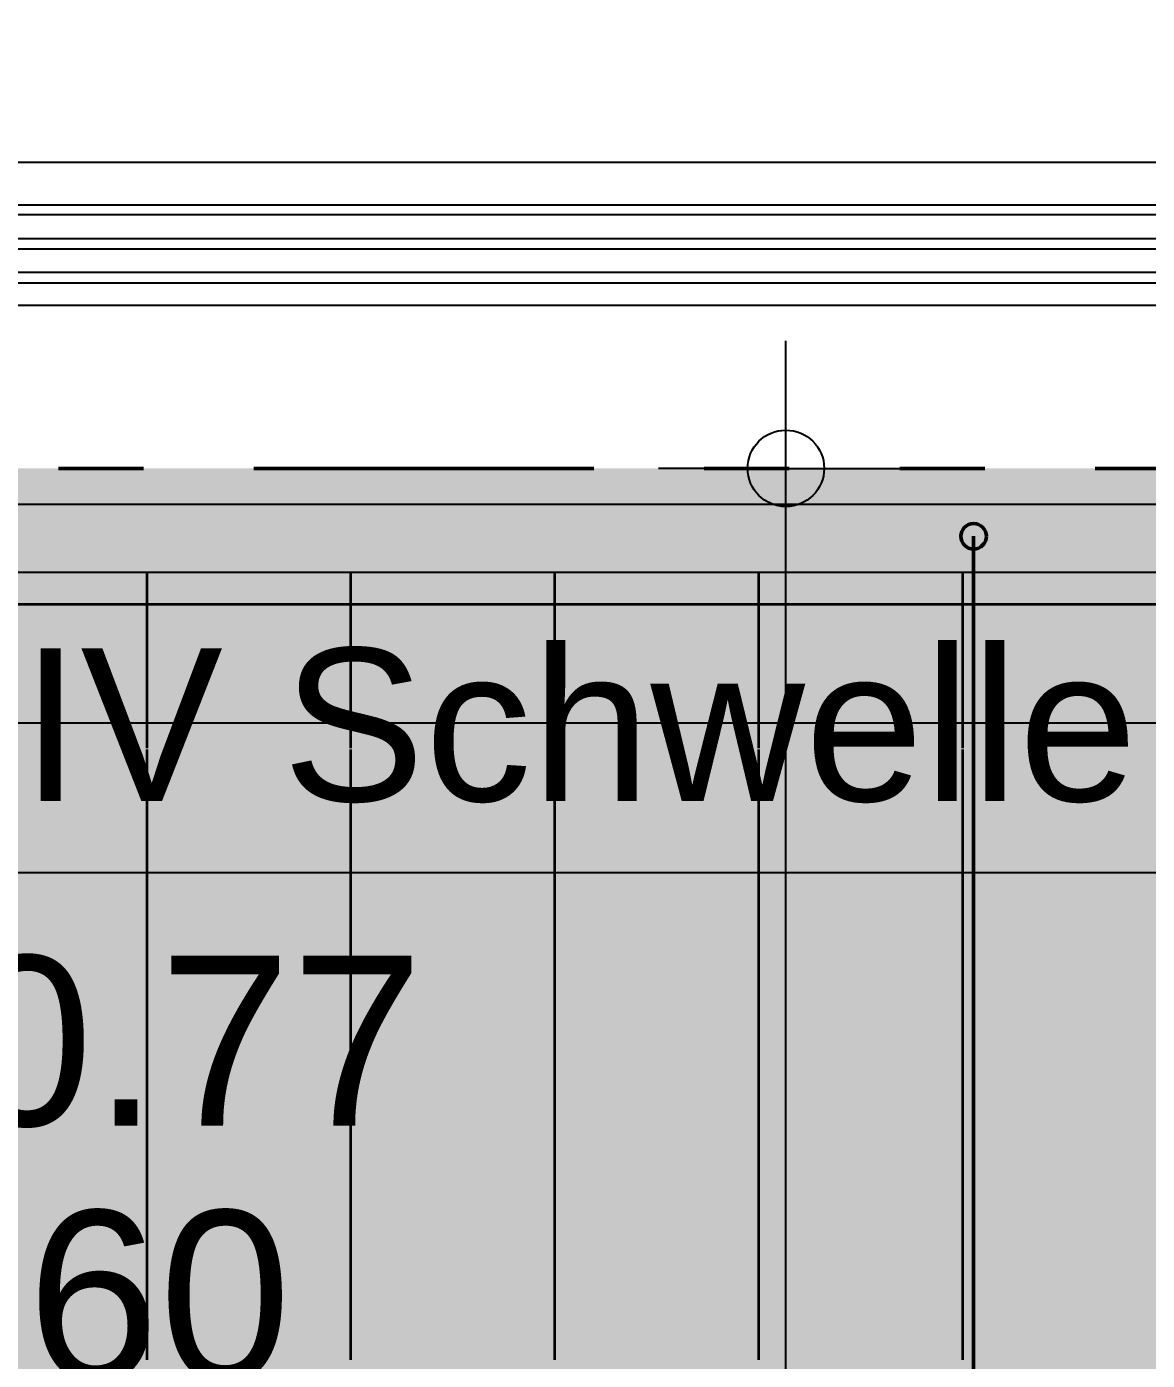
# Model space of a CAD drawing. Header units: centimetres. Extents: x 0.3 to 84.3, y 0.3 to 59.7.
# Drawn here: x 53.377 to 54.695, y 15.064 to 16.634 of the extents above; entities that cross this region are included whole.
import ezdxf

# ---------------------------------------------------------------- set-up
doc = ezdxf.new("R2010")
doc.units = ezdxf.units.CM
for name, pattern in [('AUSGEZOGEN', [0]), ('LINIE_23', [0.79, 0.4, -0.13, 0, -0.13, 0, -0.13]), ('PHANTOM', [63.5, 31.75, -6.35, 6.35, -6.35, 6.35, -6.35]), ('PUNKT', [6.35, 0, -6.35]), ('RAND', [44.45, 12.7, -6.35, 12.7, -6.35, 0, -6.35]), ('VERDECKT', [9.525, 6.35, -3.175])]:
    doc.linetypes.add(name, pattern=pattern)
for name, color, linetype, lineweight in [('Ausbau Raeume', 7, 'AUSGEZOGEN', 35), ('Bauachsen grob', 7, 'RAND', 25), ('Bodenplatte', 7, 'AUSGEZOGEN', 35), ('Deckendaemmung', 7, 'AUSGEZOGEN', 25), ('Fenster', 7, 'AUSGEZOGEN', 35), ('Rolladen', 7, 'AUSGEZOGEN', 25), ('Text Decke', 7, 'AUSGEZOGEN', 50), ('Text Koten', 7, 'AUSGEZOGEN', 50), ('Text Werkplan Ausfuehrung', 7, 'AUSGEZOGEN', 50), ('Vermassung Decke', 180, 'VERDECKT', 50), ('Vorhangbrett', 7, 'AUSGEZOGEN', 25), ('Wand Beton bewehrt', 7, 'AUSGEZOGEN', 35)]:
    doc.layers.add(name, color=color, linetype=linetype, lineweight=lineweight)
doc.styles.add('ARIAL', font='ARIAL.TTF')

msp = doc.modelspace()

# ---------------------------------------------------------------- hatches: boundary and pattern name
at = {"layer": 'Bodenplatte', "linetype": 'AUSGEZOGEN', "lineweight": 25, "true_color": 0xe0ffe0}
msp.add_hatch(color=254, dxfattribs=at).paths.add_polyline_path([(31.66, 16.114), (31.66, 15.954), (62.72, 15.954), (62.72, 16.114)])
at = {"layer": 'Deckendaemmung', "linetype": 'AUSGEZOGEN', "lineweight": 25, "true_color": 0xfffddf}
msp.add_hatch(color=7, dxfattribs=at).paths.add_polyline_path([(63.04, 16.114), (47.44, 16.114), (47.44, 11.404), (49.54, 11.404), (49.54, 11.092), (55.87, 11.092), (55.87, 11.404), (56.9, 11.404), (56.9, 11.092), (63.04, 11.092)])
at = {"layer": 'Text Decke', "linetype": 'AUSGEZOGEN', "lineweight": 50, "true_color": 0x00c600}
for points in [[(54.478, 16.0415), (54.5038, 16.0415), (54.4984, 16.0469)], [(54.478, 16.0415), (54.4984, 16.0469), (54.4834, 16.0469)], [(54.4834, 16.0469), (54.4984, 16.0469), (54.4909, 16.049)], [(54.4759, 16.034), (54.5059, 16.034), (54.5038, 16.0415)], [(54.4759, 16.034), (54.5038, 16.0415), (54.478, 16.0415)], [(54.478, 16.0265), (54.5059, 16.034), (54.4759, 16.034)], [(54.478, 16.0265), (54.5038, 16.0265), (54.5059, 16.034)], [(54.4834, 16.0211), (54.5038, 16.0265), (54.478, 16.0265)], [(54.4834, 16.0211), (54.4984, 16.0211), (54.5038, 16.0265)], [(54.4984, 16.0211), (54.4834, 16.0211), (54.4909, 16.019)]]:
    msp.add_hatch(color=92, dxfattribs=at).paths.add_polyline_path(points)

# ---------------------------------------------------------------- linework, layer by layer
at = {"layer": 'Ausbau Raeume', "color": 254, "linetype": 'AUSGEZOGEN', "lineweight": 35}
for p, q in [((53.5182, 15.7846), (53.5182, 15.9914)), ((53.7582, 15.7846), (53.7582, 15.9914)), ((53.9982, 15.7846), (53.9982, 15.9914)), ((54.2382, 15.7846), (54.2382, 15.9914)), ((54.4782, 15.7846), (54.4782, 15.9914)), ((53.5182, 15.0646), (53.5182, 15.7832)), ((53.7582, 15.0646), (53.7582, 15.7832)), ((53.9982, 15.0646), (53.9982, 15.7832)), ((54.2382, 15.0646), (54.2382, 15.7832)), ((54.4782, 15.0646), (54.4782, 15.7832))]:
    msp.add_line(p, q, dxfattribs=at)
at = {"layer": 'Bauachsen grob', "color": 32, "linetype": 'LINIE_23', "lineweight": 50, "true_color": 0xc36e14}
msp.add_line((21.964, 16.114), (72.416, 16.114), dxfattribs=at)
at = {"layer": 'Bodenplatte', "color": 92, "linetype": 'VERDECKT', "lineweight": 35, "true_color": 0x00c600}
for p, q in [((62.72, 16.114), (31.66, 16.114)), ((31.66, 15.954), (62.72, 15.954))]:
    msp.add_line(p, q, dxfattribs=at)
at = {"layer": 'Fenster', "color": 7, "linetype": 'AUSGEZOGEN', "lineweight": 25}
for p, q in [((55.568, 16.474), (52.776, 16.474)), ((52.75, 16.4244), (55.594, 16.4244)), ((55.594, 16.4124), (52.75, 16.4124)), ((55.594, 16.3844), (52.75, 16.3844)), ((52.75, 16.3724), (55.594, 16.3724)), ((55.594, 16.3444), (52.75, 16.3444)), ((52.75, 16.3324), (55.594, 16.3324)), ((52.7796, 16.306), (55.5644, 16.306)), ((55.6944, 16.0714), (52.7796, 16.0714)), ((55.77, 15.9914), (49.64, 15.9914))]:
    msp.add_line(p, q, dxfattribs=at)
at = {"layer": 'Rolladen', "color": 7, "linetype": 'PHANTOM', "lineweight": 25}
for p, q in [((55.7706, 15.814), (49.64, 15.814)), ((55.77, 15.638), (49.64, 15.638))]:
    msp.add_line(p, q, dxfattribs=at)
at = {"layer": 'Text Decke', "color": 92, "linetype": 'AUSGEZOGEN', "lineweight": 50, "true_color": 0x00c600}
for p, q in [((54.4909, 16.049), (54.4909, 16.049)), ((54.4759, 16.034), (54.4759, 16.034)), ((54.4909, 14.2053), (54.4909, 16.034)), ((54.5059, 16.034), (54.5059, 16.034)), ((54.4909, 16.019), (54.4909, 16.019))]:
    msp.add_line(p, q, dxfattribs=at)
msp.add_circle((54.4909, 16.034), 0.015, dxfattribs=at)
at = {"layer": 'Vermassung Decke', "color": 92, "linetype": 'AUSGEZOGEN', "lineweight": 25, "true_color": 0x00c600}
for p, q in [((54.27, 16.114), (54.27, 16.264)), ((54.27, 16.114), (54.12, 16.114)), ((54.27, 16.114), (54.42, 16.114)), ((54.27, 16.114), (54.27, 16.114)), ((54.27, 11.724), (54.27, 16.114))]:
    msp.add_line(p, q, dxfattribs=at)
msp.add_circle((54.27, 16.114), 0.045, dxfattribs=at)
at = {"layer": 'Vorhangbrett', "color": 191, "linetype": 'PUNKT', "lineweight": 25, "true_color": 0xbe96ea}
msp.add_line((48.85, 16.634), (62.37, 16.634), dxfattribs=at)
at = {"layer": 'Wand Beton bewehrt', "color": 180, "linetype": 'PUNKT', "lineweight": 35}
for p, q in [((56, 16.254), (49.41, 16.254)), ((49.64, 16.114), (55.77, 16.114))]:
    msp.add_line(p, q, dxfattribs=at)

# ---------------------------------------------------------------- texts
at = {"layer": 'Text Koten', "color": 7, "linetype": 'AUSGEZOGEN', "lineweight": 35, "char_height": 0.2, "width": 0.1, "attachment_point": 7, "style": 'ARIAL'}
for s, insert in [('uk\\~f.\\~St.\\~\\~:\\~+10.77', (51.7233, 15.3373)), ('ok\\~f.\\~Bo.\\~:\\~+8.60', (51.7233, 15.0373))]:
    msp.add_mtext(s, dxfattribs=dict(at, insert=insert))
at = {"layer": 'Text Werkplan Ausfuehrung', "color": 240, "linetype": 'AUSGEZOGEN', "lineweight": 35, "insert": (53.37, 15.7197), "char_height": 0.18, "width": 0.09, "attachment_point": 7, "style": 'ARIAL'}
msp.add_mtext('IV\\~Schwelle', dxfattribs=at)

doc.saveas('drawing.dxf')
